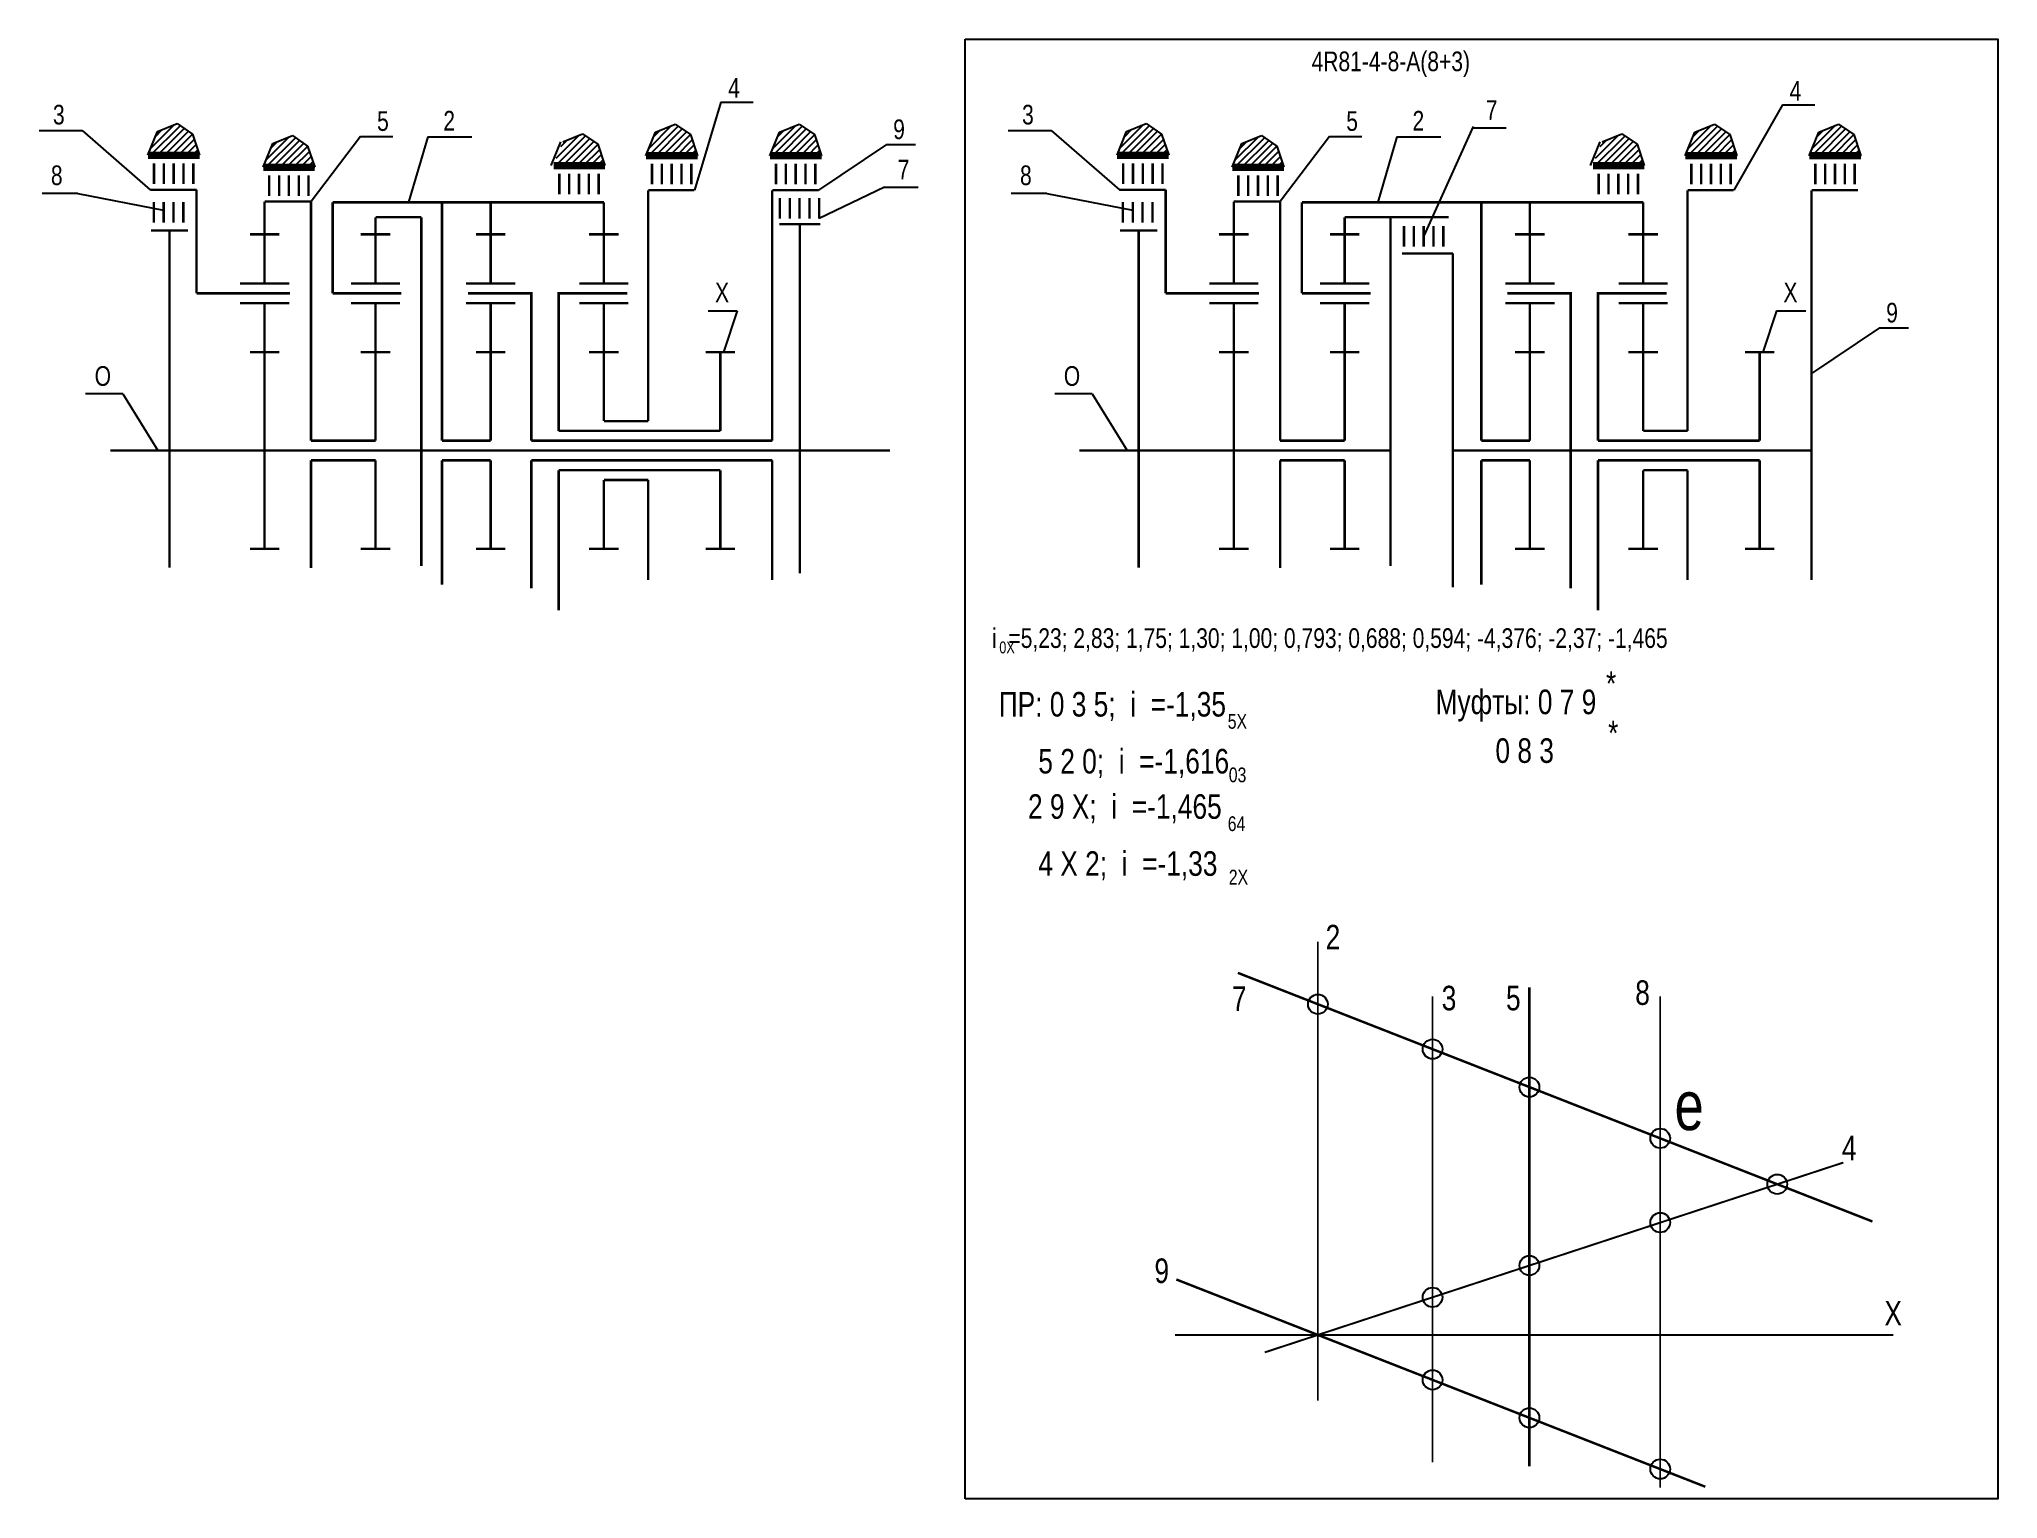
# Model space of a CAD drawing. Extents: x -541 to -142, y 153 to 450.
import ezdxf

# ---------------------------------------------------------------- set-up
doc = ezdxf.new("R2010")
doc.units = 0
doc.header["$LTSCALE"] = 15
doc.layers.get('0').update_dxf_attribs({"linetype": 'CONTINUOUS'})
doc.layers.add('DIM', color=92, linetype='CONTINUOUS')
doc.layers.add('MAIN', color=5, linetype='CONTINUOUS')
doc.styles.add('AMK', font='amk.shx', dxfattribs={"width": 0.8})

msp = doc.modelspace()

# ---------------------------------------------------------------- hatches: boundary and pattern name
at = {"layer": 'DIM'}
h = msp.add_hatch(dxfattribs=at)
h.set_pattern_fill('_USER', color=0, angle=45, style=0, pattern_type=0)
h.set_pattern_definition([(45, (-266.3997, 0.5403), (-0.7071068, 0.7071068), [])])
h.paths.add_polyline_path([(-516.7, 431.06), (-518.64, 426.24), (-508.14, 426.24), (-509.59, 430.56), (-512.71, 432.68)])
h = msp.add_hatch(dxfattribs=at)
h.set_pattern_fill('_USER', color=0, angle=45, style=0, pattern_type=0)
h.set_pattern_definition([(45, (-242.965, -1.8986), (-0.7071068, 0.7071068), [])])
h.paths.add_polyline_path([(-493.26, 428.62), (-495.2, 423.8), (-484.71, 423.8), (-486.16, 428.12), (-489.27, 430.24)])
h = msp.add_hatch(dxfattribs=at)
h.set_pattern_fill('_USER', color=0, angle=45, style=0, pattern_type=0)
h.set_pattern_definition([(45, (-183.9854, -1.5537), (-0.7071068, 0.7071068), [])])
h.paths.add_polyline_path([(-434.28, 428.96), (-436.23, 424.15), (-425.73, 424.15), (-427.18, 428.47), (-430.29, 430.58)])
h = msp.add_hatch(dxfattribs=at)
h.set_pattern_fill('_USER', color=0, angle=45, style=0, pattern_type=0)
h.set_pattern_definition([(45, (-165.1248, 0.4504), (-0.7071068, 0.7071068), [])])
h.paths.add_polyline_path([(-415.42, 430.97), (-417.36, 426.15), (-406.87, 426.15), (-408.32, 430.47), (-411.43, 432.59)])
h = msp.add_hatch(dxfattribs=at)
h.set_pattern_fill('_USER', color=0, angle=45, style=0, pattern_type=0)
h.set_pattern_definition([(45, (-139.9027, 0.4504), (-0.7071068, 0.7071068), [])])
h.paths.add_polyline_path([(-390.2, 430.97), (-392.14, 426.15), (-381.65, 426.15), (-383.1, 430.47), (-386.21, 432.59)])
h = msp.add_hatch(dxfattribs=at)
h.set_pattern_fill('_USER', color=0, angle=45, style=0, pattern_type=0)
h.set_pattern_definition([(45, (-69.3041, 0.5403), (-0.7071068, 0.7071068), [])])
h.paths.add_polyline_path([(-319.6, 431.06), (-321.54, 426.24), (-311.05, 426.24), (-312.5, 430.56), (-315.61, 432.68)])
h = msp.add_hatch(dxfattribs=at)
h.set_pattern_fill('_USER', color=0, angle=45, style=0, pattern_type=0)
h.set_pattern_definition([(45, (-45.8694, -1.8986), (-0.7071068, 0.7071068), [])])
h.paths.add_polyline_path([(-296.17, 428.62), (-298.11, 423.8), (-287.61, 423.8), (-289.06, 428.12), (-292.18, 430.24)])
h = msp.add_hatch(dxfattribs=at)
h.set_pattern_fill('_USER', color=0, angle=45, style=0, pattern_type=0)
h.set_pattern_definition([(45, (27.3825, -1.5537), (-0.7071068, 0.7071068), [])])
h.paths.add_polyline_path([(-222.91, 428.96), (-224.86, 424.15), (-214.36, 424.15), (-215.81, 428.47), (-218.93, 430.58)])
h = msp.add_hatch(dxfattribs=at)
h.set_pattern_fill('_USER', color=0, angle=45, style=0, pattern_type=0)
h.set_pattern_definition([(45, (46.2431, 0.4504), (-0.7071068, 0.7071068), [])])
h.paths.add_polyline_path([(-204.05, 430.97), (-206, 426.15), (-195.5, 426.15), (-196.95, 430.47), (-200.06, 432.59)])
h = msp.add_hatch(dxfattribs=at)
h.set_pattern_fill('_USER', color=0, angle=45, style=0, pattern_type=0)
h.set_pattern_definition([(45, (71.4652, 0.4504), (-0.7071068, 0.7071068), [])])
h.paths.add_polyline_path([(-178.83, 430.97), (-180.77, 426.15), (-170.28, 426.15), (-171.73, 430.47), (-174.84, 432.59)])

# ---------------------------------------------------------------- linework, layer by layer
at = {"const_width": 0.4}
for points in [[(-280.72, 266.24), (-280.72, 172.82)], [(-257.4, 255.14), (-257.4, 160.27)], [(-211.1, 255.14), (-211.1, 155.11)], [(-291.52, 182.67), (-173.85, 221.29)]]:
    msp.add_lwpolyline(points, dxfattribs=at)
at = {"layer": 'DIM', "color": 0}
for p, q in [((-402.13, 437.06), (-407.49, 419.13)), ((-402.13, 437.06), (-395.56, 437.06)), ((-186.25, 436.48), (-196.12, 419.13)), ((-186.25, 436.48), (-179.68, 436.48)), ((-540.76, 431.28), (-532.04, 431.28)), ((-532.04, 431.28), (-518.17, 419.22)), ((-518.64, 426.24), (-516.7, 431.06)), ((-516.7, 431.06), (-512.71, 432.68)), ((-512.71, 432.68), (-509.59, 430.56)), ((-509.59, 430.56), (-508.14, 426.24)), ((-493.26, 428.62), (-489.27, 430.24)), ((-489.27, 430.24), (-486.16, 428.12)), ((-434.28, 428.96), (-430.29, 430.58)), ((-430.29, 430.58), (-427.18, 428.47)), ((-417.36, 426.15), (-415.42, 430.97)), ((-415.42, 430.97), (-411.43, 432.59)), ((-411.43, 432.59), (-408.32, 430.47)), ((-408.32, 430.47), (-406.87, 426.15)), ((-392.14, 426.15), (-390.2, 430.97)), ((-390.2, 430.97), (-386.21, 432.59)), ((-386.21, 432.59), (-383.1, 430.47)), ((-383.1, 430.47), (-381.65, 426.15)), ((-343.67, 431.28), (-334.94, 431.28)), ((-334.94, 431.28), (-321.08, 419.22)), ((-321.54, 426.24), (-319.6, 431.06)), ((-319.6, 431.06), (-315.61, 432.68)), ((-315.61, 432.68), (-312.5, 430.56)), ((-312.5, 430.56), (-311.05, 426.24)), ((-296.17, 428.62), (-292.18, 430.24)), ((-292.18, 430.24), (-289.06, 428.12)), ((-249.13, 432.11), (-259.19, 409.84)), ((-249.25, 431.85), (-242.39, 431.85)), ((-222.91, 428.96), (-218.93, 430.58)), ((-218.93, 430.58), (-215.81, 428.47)), ((-206, 426.15), (-204.05, 430.97)), ((-204.05, 430.97), (-200.06, 432.59)), ((-200.06, 432.59), (-196.95, 430.47)), ((-196.95, 430.47), (-195.5, 426.15)), ((-180.77, 426.15), (-178.83, 430.97)), ((-178.83, 430.97), (-174.84, 432.59)), ((-174.84, 432.59), (-171.73, 430.47)), ((-171.73, 430.47), (-170.28, 426.15)), ((-495.2, 423.8), (-493.26, 428.62)), ((-486.16, 428.12), (-484.71, 423.8)), ((-475.44, 430.09), (-485.48, 416.82)), ((-475.44, 430.09), (-468.87, 430.09)), ((-461.72, 429.97), (-465.62, 416.67)), ((-461.72, 429.97), (-452.79, 429.97)), ((-436.62, 424.15), (-434.67, 428.96)), ((-427.18, 428.47), (-425.73, 424.15)), ((-368.46, 428.42), (-382.27, 419.13)), ((-368.46, 428.42), (-362.55, 428.42)), ((-298.11, 423.8), (-296.17, 428.62)), ((-289.06, 428.12), (-287.61, 423.8)), ((-278.34, 430.09), (-288.39, 416.82)), ((-278.34, 430.09), (-271.77, 430.09)), ((-264.63, 429.97), (-268.52, 416.67)), ((-264.63, 429.97), (-255.69, 429.97)), ((-225.25, 424.15), (-223.3, 428.96)), ((-215.81, 428.47), (-214.36, 424.15)), ((-517.39, 426.05), (-510.47, 426.05)), ((-434.97, 423.96), (-428.06, 423.96)), ((-416.11, 425.96), (-409.2, 425.96)), ((-390.89, 425.96), (-383.98, 425.96)), ((-320.29, 426.05), (-313.38, 426.05)), ((-223.6, 423.96), (-216.69, 423.96)), ((-204.74, 425.96), (-197.83, 425.96)), ((-179.52, 425.96), (-172.61, 425.96)), ((-532.9, 418.47), (-540.16, 418.47)), ((-532.9, 418.47), (-515.45, 415.04)), ((-368.84, 419.76), (-382.12, 413.35)), ((-368.84, 419.76), (-361.98, 419.76)), ((-335.81, 418.47), (-343.07, 418.47)), ((-335.81, 418.47), (-318.36, 415.04)), ((-404.69, 394.62), (-398.78, 394.62)), ((-398.78, 394.62), (-401.59, 386.16)), ((-187.41, 394.62), (-190.23, 386.16)), ((-187.41, 394.62), (-181.5, 394.62)), ((-166.51, 391.11), (-180.31, 381.82)), ((-166.51, 391.11), (-160.6, 391.11)), ((-523.73, 377.72), (-531.34, 377.72)), ((-523.73, 377.72), (-516.6, 366.16)), ((-326.64, 377.72), (-334.24, 377.72)), ((-326.64, 377.72), (-319.5, 366.16))]:
    msp.add_line(p, q, dxfattribs=at)
for points, const_width in [([(-508.76, 419.22), (-508.76, 398.16)], 0.5), ([(-416.9, 419.13), (-416.9, 372.16)], 0.5), ([(-391.68, 419.13), (-391.68, 368.16)], 0.5), ([(-311.67, 419.22), (-311.67, 398.16)], 0.5), ([(-205.53, 419.13), (-205.53, 370.16)], 0.5), ([(-180.31, 419.13), (-180.31, 366.16)], 0.5), ([(-494.92, 416.82), (-485.48, 416.82)], 0.5), ([(-485.48, 416.82), (-485.48, 368.16)], 0.5), ([(-481.07, 398.16), (-481.07, 416.67)], 0.5), ([(-481.07, 416.67), (-425.92, 416.67)], 0.5), ([(-458.85, 416.67), (-458.85, 368.16)], 0.5), ([(-297.82, 416.82), (-288.39, 416.82)], 0.5), ([(-288.39, 416.82), (-288.39, 368.16)], 0.5), ([(-283.97, 398.16), (-283.97, 416.67)], 0.5), ([(-283.97, 416.67), (-214.55, 416.67)], 0.5), ([(-247.48, 416.67), (-247.48, 368.16)], 0.5), ([(-518.03, 410.93), (-510.47, 410.93)], 0.5), ([(-514.25, 410.93), (-514.25, 342.3)], 0.5), ([(-463.05, 413.63), (-472.36, 413.63)], 0.5), ([(-463.05, 342.65), (-463.05, 413.63)], 0.5), ([(-390.21, 412.24), (-381.9, 412.24)], 0.5), ([(-386.06, 412.24), (-386.06, 341.15)], 0.5), ([(-320.93, 410.93), (-313.38, 410.93)], 0.5), ([(-317.15, 410.93), (-317.15, 342.3)], 0.5), ([(-254.09, 413.63), (-275.27, 413.63)], 0.5), ([(-265.95, 342.65), (-265.95, 413.63)], 0.5), ([(-253.25, 398.16), (-253.25, 406.26)], 0.5), ([(-443.96, 398.16), (-440.67, 398.16), (-440.67, 368.16)], 0.5), ([(-431.23, 398.16), (-435.11, 398.16), (-435.11, 370.16)], 0.5), ([(-253.25, 398.16), (-253.25, 366.16)], 0.5), ([(-232.59, 398.16), (-229.31, 398.16), (-229.31, 338.1)], 0.5), ([(-219.86, 398.16), (-223.74, 398.16), (-223.74, 368.16)], 0.5), ([(-425.92, 372.16), (-416.9, 372.16)], 0.5), ([(-485.48, 368.16), (-472.36, 368.16)], 0.5), ([(-458.85, 368.16), (-448.95, 368.16)], 0.5), ([(-440.67, 368.16), (-391.68, 368.16)], 0.5), ([(-435.11, 370.16), (-402.23, 370.16)], 0.5), ([(-417.3, 370.16), (-416.9, 370.16)], 0.5), ([(-288.39, 368.16), (-275.27, 368.16)], 0.5), ([(-247.48, 368.16), (-237.59, 368.16)], 0.5), ([(-223.74, 368.16), (-190.87, 368.16)], 0.5), ([(-214.55, 370.16), (-205.53, 370.16)], 0.5), ([(-205.93, 370.16), (-205.53, 370.16)], 0.5), ([(-526.3, 366.16), (-463.05, 366.16)], 0.5), ([(-485.48, 364.16), (-472.36, 364.16)], 0.5), ([(-485.48, 364.16), (-485.48, 342.23)], 0.5), ([(-477.32, 366.16), (-367.72, 366.16)], 0.5), ([(-458.85, 364.16), (-448.95, 364.16)], 0.5), ([(-458.85, 364.16), (-458.85, 338.84)], 0.5), ([(-457.57, 366.16), (-418.34, 366.16)], 0.5), ([(-440.67, 364.16), (-391.68, 364.16)], 0.5), ([(-440.67, 364.16), (-440.67, 338.1)], 0.5), ([(-391.68, 364.16), (-391.68, 339.81)], 0.5), ([(-329.2, 366.16), (-265.95, 366.16)], 0.5), ([(-288.39, 364.16), (-275.27, 364.16)], 0.5), ([(-288.39, 364.16), (-288.39, 342.23)], 0.5), ([(-253.25, 366.16), (-180.31, 366.16)], 0.5), ([(-253.25, 366.16), (-253.25, 338.35)], 0.5), ([(-247.48, 364.16), (-237.59, 364.16)], 0.5), ([(-247.48, 364.16), (-247.48, 338.84)], 0.5), ([(-246.2, 366.16), (-206.97, 366.16)], 0.5), ([(-223.74, 364.16), (-190.87, 364.16)], 0.5), ([(-223.74, 364.16), (-223.74, 333.65)], 0.5), ([(-180.31, 366.16), (-180.31, 339.81)], 0.5), ([(-435.11, 362.16), (-402.23, 362.16)], 0.5), ([(-435.11, 362.16), (-435.11, 333.65)], 0.5), ([(-425.92, 360.16), (-416.9, 360.16)], 0.5), ([(-417.3, 362.16), (-416.9, 362.16)], 0.5), ([(-416.9, 360.16), (-416.9, 339.81)], 0.5), ([(-214.55, 362.16), (-205.53, 362.16)], 0.5), ([(-205.93, 362.16), (-205.53, 362.16)], 0.5), ([(-205.53, 362.16), (-205.53, 339.81)], 0.5), ([(-167.93, 209.3), (-296.99, 259.89)], 0.5), ([(-237.7, 256.94), (-237.7, 159.48)], 0.5), ([(-201.92, 155.33), (-309.5, 197.5)], 0.5), ([(-309.78, 186.22), (-163.68, 186.22)], 0.4)]:
    msp.add_lwpolyline(points, dxfattribs=dict(at, const_width=const_width))
for centre in [(-280.72, 253.51), (-257.4, 244.37), (-237.7, 236.65), (-211.1, 226.22), (-187.29, 216.88), (-211.1, 209.07), (-237.7, 200.34), (-257.4, 193.87), (-257.4, 177.08), (-237.7, 169.36), (-211.1, 158.93)]:
    msp.add_circle(centre, 2, dxfattribs=at)
at = {"layer": 'MAIN'}
for points in [[(-352.43, 152.87), (-352.43, 449.87)], [(-352.43, 449.87), (-142.43, 449.87), (-142.43, 152.87), (-352.43, 152.87)]]:
    msp.add_lwpolyline(points, dxfattribs=at)
at = {"layer": 'MAIN', "color": 0}
for points, const_width in [([(-518.64, 426.24), (-508.14, 426.24)], 1.5), ([(-417.36, 426.15), (-406.87, 426.15)], 1.5), ([(-392.14, 426.15), (-381.65, 426.15)], 1.5), ([(-321.54, 426.24), (-311.05, 426.24)], 1.5), ([(-206, 426.15), (-195.5, 426.15)], 1.5), ([(-180.77, 426.15), (-170.28, 426.15)], 1.5), ([(-509.41, 424.59), (-509.41, 420.39)], 0.5), ([(-495.2, 423.8), (-484.71, 423.8)], 1.5), ([(-485.97, 422.15), (-485.97, 417.95)], 0.5), ([(-436.16, 424.15), (-425.66, 424.15)], 1.5), ([(-426.99, 422.49), (-426.99, 418.3)], 0.5), ([(-408.13, 424.5), (-408.13, 420.3)], 0.5), ([(-382.91, 424.5), (-382.91, 420.3)], 0.5), ([(-312.31, 424.59), (-312.31, 420.39)], 0.5), ([(-298.11, 423.8), (-287.61, 423.8)], 1.5), ([(-288.88, 422.15), (-288.88, 417.95)], 0.5), ([(-224.79, 424.15), (-214.29, 424.15)], 1.5), ([(-215.62, 422.49), (-215.62, 418.3)], 0.5), ([(-196.76, 424.5), (-196.76, 420.3)], 0.5), ([(-171.54, 424.5), (-171.54, 420.3)], 0.5), ([(-518.17, 419.22), (-508.76, 419.22)], 0.5), ([(-416.9, 419.13), (-407.49, 419.13)], 0.5), ([(-391.68, 419.13), (-382.27, 419.13)], 0.5), ([(-321.08, 419.22), (-311.67, 419.22)], 0.5), ([(-205.53, 419.13), (-196.12, 419.13)], 0.5), ([(-180.31, 419.13), (-170.9, 419.13)], 0.5), ([(-511.45, 416.71), (-511.45, 412.51)], 0.5), ([(-494.92, 410.16), (-494.92, 416.82)], 0.5), ([(-448.95, 410.16), (-448.95, 416.67)], 0.5), ([(-425.92, 400.16), (-425.92, 416.67)], 0.5), ([(-382.12, 417.55), (-382.12, 413.35)], 0.5), ([(-314.36, 416.71), (-314.36, 412.51)], 0.5), ([(-297.82, 410.16), (-297.82, 416.82)], 0.5), ([(-237.59, 410.16), (-237.59, 416.67)], 0.5), ([(-214.55, 400.16), (-214.55, 416.67)], 0.5), ([(-494.92, 410.16), (-497.92, 410.16)], 0.5), ([(-494.92, 400.16), (-494.92, 410.16)], 0.5), ([(-494.92, 410.16), (-491.92, 410.16)], 0.5), ([(-472.36, 410.16), (-475.36, 410.16)], 0.5), ([(-472.36, 410.16), (-472.36, 413.63)], 0.5), ([(-472.36, 400.16), (-472.36, 410.16)], 0.5), ([(-472.36, 410.16), (-469.36, 410.16)], 0.5), ([(-448.95, 410.16), (-451.95, 410.16)], 0.5), ([(-448.95, 400.16), (-448.95, 410.16)], 0.5), ([(-448.95, 410.16), (-445.95, 410.16)], 0.5), ([(-425.92, 410.16), (-428.92, 410.16)], 0.5), ([(-425.92, 410.16), (-422.92, 410.16)], 0.5), ([(-297.82, 410.16), (-300.82, 410.16)], 0.5), ([(-297.82, 400.16), (-297.82, 410.16)], 0.5), ([(-297.82, 410.16), (-294.82, 410.16)], 0.5), ([(-275.27, 410.16), (-278.27, 410.16)], 0.5), ([(-275.27, 410.16), (-275.27, 413.63)], 0.5), ([(-275.27, 400.16), (-275.27, 410.16)], 0.5), ([(-275.27, 410.16), (-272.27, 410.16)], 0.5), ([(-255.19, 411.85), (-255.19, 407.65)], 0.5), ([(-237.59, 410.16), (-240.59, 410.16)], 0.5), ([(-237.59, 400.16), (-237.59, 410.16)], 0.5), ([(-237.59, 410.16), (-234.59, 410.16)], 0.5), ([(-214.55, 410.16), (-217.55, 410.16)], 0.5), ([(-214.55, 410.16), (-211.55, 410.16)], 0.5), ([(-263.59, 406.26), (-253.25, 406.26)], 0.5), ([(-489.78, 398.16), (-508.76, 398.16)], 0.5), ([(-467.1, 398.16), (-481.07, 398.16)], 0.5), ([(-443.96, 398.16), (-453.57, 398.16)], 0.5), ([(-421.18, 398.16), (-431.23, 398.16)], 0.5), ([(-292.68, 398.16), (-311.67, 398.16)], 0.5), ([(-270, 398.16), (-283.97, 398.16)], 0.5), ([(-232.59, 398.16), (-242.2, 398.16)], 0.5), ([(-209.81, 398.16), (-219.86, 398.16)], 0.5), ([(-494.92, 396.16), (-499.92, 396.16)], 0.5), ([(-494.92, 386.16), (-494.92, 396.16), (-489.92, 396.16)], 0.5), ([(-472.36, 396.16), (-477.36, 396.16)], 0.5), ([(-472.36, 386.16), (-472.36, 396.16), (-467.36, 396.16)], 0.5), ([(-448.95, 396.16), (-453.95, 396.16)], 0.5), ([(-448.95, 386.16), (-448.95, 396.16), (-443.95, 396.16)], 0.5), ([(-425.92, 396.16), (-430.92, 396.16)], 0.5), ([(-425.92, 386.16), (-425.92, 396.16), (-420.92, 396.16)], 0.5), ([(-297.82, 396.16), (-302.82, 396.16)], 0.5), ([(-297.82, 386.16), (-297.82, 396.16), (-292.82, 396.16)], 0.5), ([(-275.27, 396.16), (-280.27, 396.16)], 0.5), ([(-275.27, 386.16), (-275.27, 396.16), (-270.27, 396.16)], 0.5), ([(-237.59, 396.16), (-242.59, 396.16)], 0.5), ([(-237.59, 386.16), (-237.59, 396.16), (-232.59, 396.16)], 0.5), ([(-214.55, 396.16), (-219.55, 396.16)], 0.5), ([(-214.55, 386.16), (-214.55, 396.16), (-209.55, 396.16)], 0.5), ([(-494.92, 386.16), (-497.92, 386.16)], 0.5), ([(-494.92, 366.16), (-494.92, 386.16)], 0.5), ([(-494.92, 386.16), (-491.92, 386.16)], 0.5), ([(-472.36, 386.16), (-475.36, 386.16)], 0.5), ([(-472.36, 368.16), (-472.36, 386.16)], 0.5), ([(-472.36, 386.16), (-469.36, 386.16)], 0.5), ([(-448.95, 386.16), (-451.95, 386.16)], 0.5), ([(-448.95, 368.16), (-448.95, 386.16)], 0.5), ([(-448.95, 386.16), (-445.95, 386.16)], 0.5), ([(-425.92, 386.16), (-428.92, 386.16)], 0.5), ([(-425.92, 372.16), (-425.92, 386.16)], 0.5), ([(-425.92, 386.16), (-422.92, 386.16)], 0.5), ([(-402.23, 386.16), (-405.23, 386.16)], 0.5), ([(-402.23, 386.16), (-399.23, 386.16)], 0.5), ([(-402.23, 370.16), (-402.23, 386.16)], 0.5), ([(-297.82, 386.16), (-300.82, 386.16)], 0.5), ([(-297.82, 366.16), (-297.82, 386.16)], 0.5), ([(-297.82, 386.16), (-294.82, 386.16)], 0.5), ([(-275.27, 386.16), (-278.27, 386.16)], 0.5), ([(-275.27, 368.16), (-275.27, 386.16)], 0.5), ([(-275.27, 386.16), (-272.27, 386.16)], 0.5), ([(-237.59, 386.16), (-240.59, 386.16)], 0.5), ([(-237.59, 368.16), (-237.59, 386.16)], 0.5), ([(-237.59, 386.16), (-234.59, 386.16)], 0.5), ([(-214.55, 386.16), (-217.55, 386.16)], 0.5), ([(-214.55, 370.16), (-214.55, 386.16)], 0.5), ([(-214.55, 386.16), (-211.55, 386.16)], 0.5), ([(-190.87, 386.16), (-193.87, 386.16)], 0.5), ([(-190.87, 386.16), (-187.87, 386.16)], 0.5), ([(-190.87, 368.16), (-190.87, 386.16)], 0.5), ([(-494.92, 366.16), (-494.92, 346.16)], 0.5), ([(-472.36, 364.16), (-472.36, 346.16)], 0.5), ([(-448.95, 364.16), (-448.95, 346.16)], 0.5), ([(-297.82, 366.16), (-297.82, 346.16)], 0.5), ([(-275.27, 364.16), (-275.27, 346.16)], 0.5), ([(-237.59, 364.16), (-237.59, 346.16)], 0.5), ([(-190.87, 364.16), (-190.87, 346.16)], 0.5), ([(-425.92, 360.16), (-425.92, 346.16)], 0.5), ([(-402.23, 362.16), (-402.23, 346.16)], 0.5), ([(-214.55, 362.16), (-214.55, 346.16)], 0.5), ([(-494.92, 346.16), (-497.92, 346.16)], 0.5), ([(-494.92, 346.16), (-491.92, 346.16)], 0.5), ([(-472.36, 346.16), (-475.36, 346.16)], 0.5), ([(-472.36, 346.16), (-469.36, 346.16)], 0.5), ([(-448.95, 346.16), (-451.95, 346.16)], 0.5), ([(-448.95, 346.16), (-445.95, 346.16)], 0.5), ([(-425.92, 346.16), (-428.92, 346.16)], 0.5), ([(-425.92, 346.16), (-422.92, 346.16)], 0.5), ([(-402.23, 346.16), (-405.23, 346.16)], 0.5), ([(-402.23, 346.16), (-399.23, 346.16)], 0.5), ([(-297.82, 346.16), (-300.82, 346.16)], 0.5), ([(-297.82, 346.16), (-294.82, 346.16)], 0.5), ([(-275.27, 346.16), (-278.27, 346.16)], 0.5), ([(-275.27, 346.16), (-272.27, 346.16)], 0.5), ([(-237.59, 346.16), (-240.59, 346.16)], 0.5), ([(-237.59, 346.16), (-234.59, 346.16)], 0.5), ([(-214.55, 346.16), (-217.55, 346.16)], 0.5), ([(-214.55, 346.16), (-211.55, 346.16)], 0.5), ([(-190.87, 346.16), (-193.87, 346.16)], 0.5), ([(-190.87, 346.16), (-187.87, 346.16)], 0.5)]:
    msp.add_lwpolyline(points, dxfattribs=dict(at, const_width=const_width))
for points in [[(-517.41, 424.59, 0.5, 0.5, 0), (-517.41, 420.39, 0.5, 0.5, 0)], [(-515.41, 424.59, 0.5, 0.5, 0), (-515.41, 420.39, 0.5, 0.5, 0)], [(-513.41, 424.59, 0.5, 0.5, 0), (-513.41, 420.39, 0.5, 0.5, 0)], [(-511.41, 424.59, 0.5, 0.5, 0), (-511.41, 420.39, 0.5, 0.5, 0)], [(-493.97, 422.15, 0.5, 0.5, 0), (-493.97, 417.95, 0.5, 0.5, 0)], [(-491.97, 422.15, 0.5, 0.5, 0), (-491.97, 417.95, 0.5, 0.5, 0)], [(-489.97, 422.15, 0.5, 0.5, 0), (-489.97, 417.95, 0.5, 0.5, 0)], [(-487.97, 422.15, 0.5, 0.5, 0), (-487.97, 417.95, 0.5, 0.5, 0)], [(-434.99, 422.49, 0.5, 0.5, 0), (-434.99, 418.3, 0.5, 0.5, 0)], [(-432.99, 422.49, 0.5, 0.5, 0), (-432.99, 418.3, 0.5, 0.5, 0)], [(-430.99, 422.49, 0.5, 0.5, 0), (-430.99, 418.3, 0.5, 0.5, 0)], [(-428.99, 422.49, 0.5, 0.5, 0), (-428.99, 418.3, 0.5, 0.5, 0)], [(-416.13, 424.5, 0.5, 0.5, 0), (-416.13, 420.3, 0.5, 0.5, 0)], [(-414.13, 424.5, 0.5, 0.5, 0), (-414.13, 420.3, 0.5, 0.5, 0)], [(-412.13, 424.5, 0.5, 0.5, 0), (-412.13, 420.3, 0.5, 0.5, 0)], [(-410.13, 424.5, 0.5, 0.5, 0), (-410.13, 420.3, 0.5, 0.5, 0)], [(-390.91, 424.5, 0.5, 0.5, 0), (-390.91, 420.3, 0.5, 0.5, 0)], [(-388.91, 424.5, 0.5, 0.5, 0), (-388.91, 420.3, 0.5, 0.5, 0)], [(-386.91, 424.5, 0.5, 0.5, 0), (-386.91, 420.3, 0.5, 0.5, 0)], [(-384.91, 424.5, 0.5, 0.5, 0), (-384.91, 420.3, 0.5, 0.5, 0)], [(-320.31, 424.59, 0.5, 0.5, 0), (-320.31, 420.39, 0.5, 0.5, 0)], [(-318.31, 424.59, 0.5, 0.5, 0), (-318.31, 420.39, 0.5, 0.5, 0)], [(-316.31, 424.59, 0.5, 0.5, 0), (-316.31, 420.39, 0.5, 0.5, 0)], [(-314.31, 424.59, 0.5, 0.5, 0), (-314.31, 420.39, 0.5, 0.5, 0)], [(-296.88, 422.15, 0.5, 0.5, 0), (-296.88, 417.95, 0.5, 0.5, 0)], [(-294.88, 422.15, 0.5, 0.5, 0), (-294.88, 417.95, 0.5, 0.5, 0)], [(-292.88, 422.15, 0.5, 0.5, 0), (-292.88, 417.95, 0.5, 0.5, 0)], [(-290.88, 422.15, 0.5, 0.5, 0), (-290.88, 417.95, 0.5, 0.5, 0)], [(-223.62, 422.49, 0.5, 0.5, 0), (-223.62, 418.3, 0.5, 0.5, 0)], [(-221.62, 422.49, 0.5, 0.5, 0), (-221.62, 418.3, 0.5, 0.5, 0)], [(-219.62, 422.49, 0.5, 0.5, 0), (-219.62, 418.3, 0.5, 0.5, 0)], [(-217.62, 422.49, 0.5, 0.5, 0), (-217.62, 418.3, 0.5, 0.5, 0)], [(-204.76, 424.5, 0.5, 0.5, 0), (-204.76, 420.3, 0.5, 0.5, 0)], [(-202.76, 424.5, 0.5, 0.5, 0), (-202.76, 420.3, 0.5, 0.5, 0)], [(-200.76, 424.5, 0.5, 0.5, 0), (-200.76, 420.3, 0.5, 0.5, 0)], [(-198.76, 424.5, 0.5, 0.5, 0), (-198.76, 420.3, 0.5, 0.5, 0)], [(-179.54, 424.5, 0.5, 0.5, 0), (-179.54, 420.3, 0.5, 0.5, 0)], [(-177.54, 424.5, 0.5, 0.5, 0), (-177.54, 420.3, 0.5, 0.5, 0)], [(-175.54, 424.5, 0.5, 0.5, 0), (-175.54, 420.3, 0.5, 0.5, 0)], [(-173.54, 424.5, 0.5, 0.5, 0), (-173.54, 420.3, 0.5, 0.5, 0)], [(-517.45, 416.71, 0.5, 0.5, 0), (-517.45, 412.51, 0.5, 0.5, 0)], [(-515.45, 416.71, 0.5, 0.5, 0), (-515.45, 412.51, 0.5, 0.5, 0)], [(-513.45, 416.71, 0.5, 0.5, 0), (-513.45, 412.51, 0.5, 0.5, 0)], [(-390.12, 417.55, 0.5, 0.5, 0), (-390.12, 413.35, 0.5, 0.5, 0)], [(-388.12, 417.55, 0.5, 0.5, 0), (-388.12, 413.35, 0.5, 0.5, 0)], [(-386.12, 417.55, 0.5, 0.5, 0), (-386.12, 413.35, 0.5, 0.5, 0)], [(-384.12, 417.55, 0.5, 0.5, 0), (-384.12, 413.35, 0.5, 0.5, 0)], [(-320.36, 416.71, 0.5, 0.5, 0), (-320.36, 412.51, 0.5, 0.5, 0)], [(-318.36, 416.71, 0.5, 0.5, 0), (-318.36, 412.51, 0.5, 0.5, 0)], [(-316.36, 416.71, 0.5, 0.5, 0), (-316.36, 412.51, 0.5, 0.5, 0)], [(-263.19, 411.85, 0.5, 0.5, 0), (-263.19, 407.65, 0.5, 0.5, 0)], [(-261.19, 411.85, 0.5, 0.5, 0), (-261.19, 407.65, 0.5, 0.5, 0)], [(-259.19, 411.85, 0.5, 0.5, 0), (-259.19, 407.65, 0.5, 0.5, 0)], [(-257.19, 411.85, 0.5, 0.5, 0), (-257.19, 407.65, 0.5, 0.5, 0)], [(-489.92, 400.16, 0.5, 0.5, 0), (-499.92, 400.16, 0.5, 0.5, 0)], [(-467.36, 400.16, 0.5, 0.5, 0), (-477.36, 400.16, 0.5, 0.5, 0)], [(-443.95, 400.16, 0.5, 0.5, 0), (-453.95, 400.16, 0.5, 0.5, 0)], [(-420.92, 400.16, 0.5, 0.5, 0), (-430.92, 400.16, 0.5, 0.5, 0)], [(-292.82, 400.16, 0.5, 0.5, 0), (-302.82, 400.16, 0.5, 0.5, 0)], [(-270.27, 400.16, 0.5, 0.5, 0), (-280.27, 400.16, 0.5, 0.5, 0)], [(-232.59, 400.16, 0.5, 0.5, 0), (-242.59, 400.16, 0.5, 0.5, 0)], [(-209.55, 400.16, 0.5, 0.5, 0), (-219.55, 400.16, 0.5, 0.5, 0)]]:
    msp.add_lwpolyline(points, format="xyseb", dxfattribs=at)

# ---------------------------------------------------------------- texts
at = {"layer": 'DIM', "color": 0, "style": 'AMK', "width": 0.8}
for s, height, p in [('4R81-4-8-A(8+3)', 4, (-282, 443.35)), ('4', 4, (-400.65, 437.94)), ('4', 4, (-184.77, 437.36)), ('3', 4, (-537.96, 432.51)), ('5', 4, (-472.04, 431.2)), ('2', 4, (-458.57, 431.27)), ('3', 4, (-340.87, 432.51)), ('5', 4, (-274.94, 431.2)), ('2', 4, (-261.47, 431.27)), ('7', 4, (-246.57, 433.42)), ('9', 4, (-367.08, 429.53)), ('8', 4, (-538.38, 420.17)), ('7', 4, (-366.16, 421.33)), ('8', 4, (-341.29, 420.17)), ('X', 4, (-403.31, 396.35)), ('X', 4, (-186.03, 396.35)), ('9', 4, (-165.13, 392.22)), ('O', 4, (-529.48, 379.33)), ('O', 4, (-332.38, 379.33)), ('i  =5,23; 2,83; 1,75; 1,30; 1,00; 0,793; 0,688; 0,594; -4,376; -2,37; -1,465', 4, (-346.97, 326)), ('0X', 2.4, (-345.5, 324.9)), ('*', 5, (-222.12, 316.25)), (' ПР: 0 3 5;  i  =-1,35', 5, (-347.1, 312.04)), ('Муфты: 0 7 9', 5, (-256.78, 312.52)), ('5X', 3, (-299.04, 309.56)), ('*', 5, (-221.69, 306.18)), ('       0 8 3', 5, (-255.01, 302.61)), ('    5 2 0;  i  =-1,616', 5, (-343.51, 300.45)), ('03', 3, (-298.83, 298.67)), ('     2 9 X;  i  =-1,465', 5, (-347.1, 291.23)), ('64', 3, (-299.04, 288.74)), ('    4 X 2;  i  =-1,33', 5, (-343.51, 279.63)), ('2X', 3, (-298.83, 277.86)), ('2', 5, (-279.14, 264.66)), ('7', 5, (-298.21, 252.12)), ('3', 5, (-255.53, 252.26)), ('5', 5, (-242.45, 252.26)), ('8', 5, (-216.17, 253.37)), ('e', 10, (-208.18, 227.89)), ('4', 5, (-174.15, 221.76)), ('9', 5, (-313.95, 196.78)), ('X', 5, (-165.5, 188.14))]:
    msp.add_text(s, height=height, dxfattribs=at).set_placement(p)

doc.saveas('drawing.dxf')
